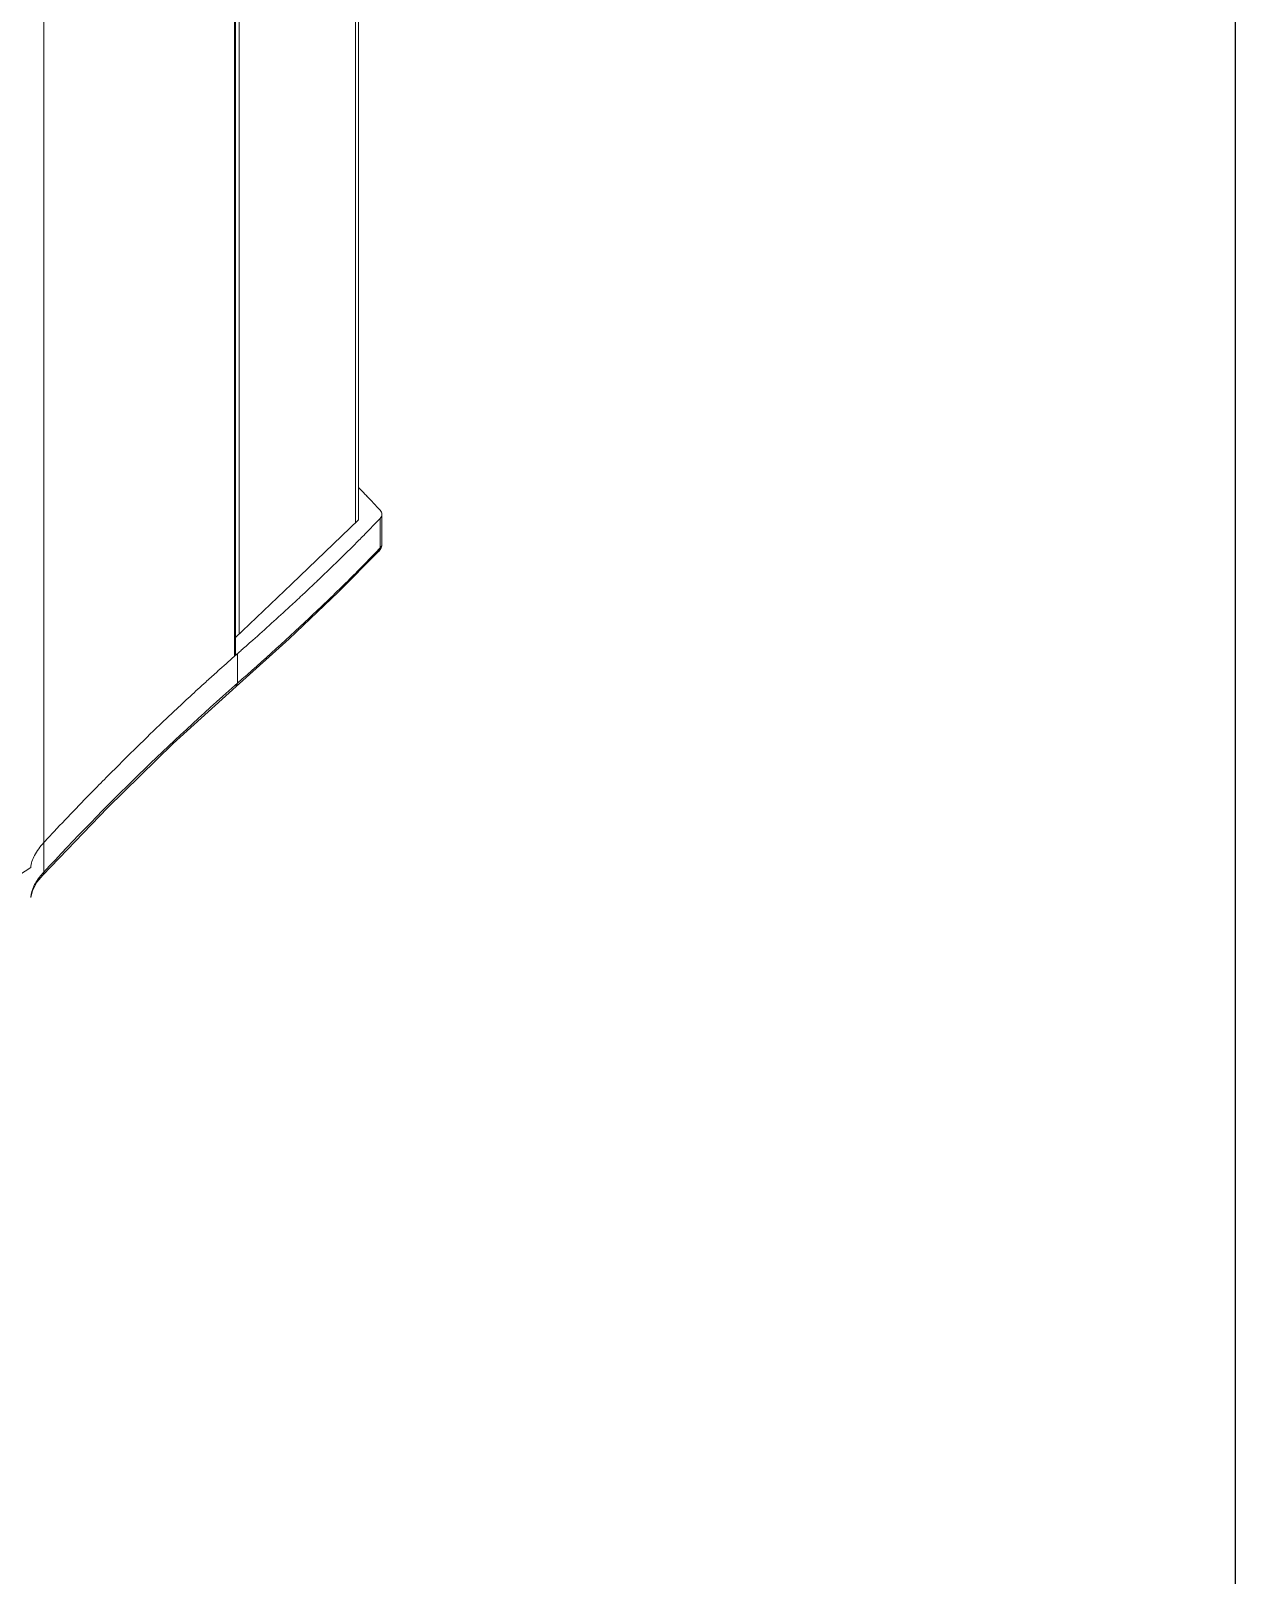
# Model space of a CAD drawing. Header units: millimetres. Extents: x 1177 to 2365, y 93 to 933.
# Drawn here: x 2238.3 to 2365.3, y 426.7 to 589.5 of the extents above; entities that cross this region are included whole.
import ezdxf

# ---------------------------------------------------------------- set-up
doc = ezdxf.new("R2010")
doc.units = ezdxf.units.MM
doc.header["$LTSCALE"] = 0.1
doc.layers.get('0').update_dxf_attribs({"lineweight": 13})
doc.layers.add('图框', color=7, linetype='Continuous')

# ---------------------------------------------------------------- blocks, each defined once
blk = doc.blocks.new('A4-H')
at = {"layer": '图框'}
blk.add_lwpolyline([(0, 210.021), (297, 210.021), (297, 0), (0, 0)], close=True, dxfattribs=at)

msp = doc.modelspace()

# ---------------------------------------------------------------- linework, layer by layer
for p, q in [((2272.51, 772.48), (2272.51, 537.63)), ((2272.83, 772.8), (2272.83, 537.94)), ((2259.86, 523.8), (2259.86, 760.66)), ((2260.25, 525.93), (2260.24, 761)), ((2259.74, 760.55), (2259.74, 523.56)), ((2239.64, 500.8), (2239.64, 740.91)), ((2273.5, 540.68), (2273.69, 540.48)), ((2272.83, 537.94), (2265.75, 531.18)), ((2275.1, 538.1), (2275.1, 534.99)), ((2275.29, 538.53), (2275.29, 535.42)), ((2275.1, 534.99), (2274.88, 534.77)), ((2275.1, 534.99), (2274.89, 534.76)), ((2274.98, 534.66), (2274.98, 534.66)), ((2265.75, 531.18), (2259.86, 525.56)), ((2268.79, 531.81), (2268.56, 531.58)), ((2267.24, 530.33), (2266.88, 530)), ((2261.67, 525.26), (2261.47, 525.08)), ((2260.46, 524.19), (2259.71, 523.53)), ((2260.05, 523.83), (2260.05, 520.72)), ((2258, 522.01), (2257.8, 521.83)), ((2260.05, 520.72), (2259.8, 520.5)), ((2260.05, 520.72), (2259.81, 520.5)), ((2259.92, 520.38), (2259.92, 520.38)), ((2239.52, 500.48), (2239.52, 500.48))]:
    msp.add_line(p, q)
for points in [[(2259.92, 520.38), (2265.53, 525.42), (2270.69, 530.31), (2274.98, 534.66)], [(2239.52, 500.48), (2246.35, 507.59), (2253.28, 514.35), (2259.92, 520.38)], [(2238.27, 498.14), (2238.43, 498.84), (2238.91, 499.73), (2239.52, 500.48)]]:
    msp.add_lwpolyline(points)
for centre, radius, start, end in [((2227.41, 497.38), 63.24, 43.2068, 44.087), ((2134.38, 409.43), 191.26, 42.629, 43.2516), ((2167.3, 640.62), 148.77, 315.8286, 316.4372), ((2151.92, 655.59), 170.23, 315.2736, 315.5166), ((2157.88, 649.75), 161.88, 315.5148, 315.8357), ((2274.19, 535.42), 1.1, 316.4454, 0), ((2274.7, 534.93), 0.386, 316.5071, 320.6635), ((2119.67, 688.15), 216.05, 313.6451, 314.333), ((2102.17, 706.46), 241.38, 313.142, 313.5743), ((2045.55, 768.44), 325.33, 311.3442, 311.581), ((2421.57, 339.67), 244.96, 131.3567, 131.893), ((2443.77, 315.52), 277.77, 133.6805, 134.0634), ((2440.77, 318.66), 273.42, 133.2499, 133.6812), ((2448.95, 310.18), 285.2, 134.0651, 135.1899), ((2461.93, 297.36), 303.45, 136.8773, 137.1024), ((2245.54, 495.31), 8.07, 137.0943, 139.4216)]:
    msp.add_arc(centre, radius, start, end)
for points, knots in [([(2275.29, 538.53), (2275.29, 538.46), (2275.25, 538.29), (2275.16, 538.16), (2275.1, 538.1)], [0, 0, 0, 0, 0.4818, 1, 1, 1, 1]), ([(2275.11, 538.96), (2275.16, 538.9), (2275.25, 538.77), (2275.29, 538.61), (2275.29, 538.53)], [0, 0, 0, 0, 0.517496, 1, 1, 1, 1]), ([(2274.89, 534.76), (2273.83, 533.66), (2271.61, 531.4), (2266.71, 526.67), (2262.78, 523.12), (2260.05, 520.72)], [0, 0, 0, 0, 0.223408, 0.46563, 1, 1, 1, 1]), ([(2272.86, 535.8), (2272.68, 535.62), (2271.95, 534.88), (2271.22, 534.15), (2270.66, 533.61)], [0, 0, 0, 0, 0.245009, 1, 1, 1, 1]), ([(2275.1, 534.99), (2275.1, 534.93), (2275.09, 534.82), (2275.04, 534.73), (2275, 534.69)], [0, 0, 0, 0, 0.508904, 1, 1, 1, 1]), ([(2275.1, 534.99), (2275.16, 535.05), (2275.25, 535.18), (2275.29, 535.34), (2275.29, 535.42)], [0, 0, 0, 0, 0.518117, 1, 1, 1, 1]), ([(2266.88, 530), (2266.46, 529.61), (2264.74, 528.02), (2263, 526.44), (2261.67, 525.26)], [0, 0, 0, 0, 0.242864, 1, 1, 1, 1]), ([(2259.74, 523.56), (2259.76, 523.57), (2259.82, 523.64), (2259.86, 523.73), (2259.86, 523.8)], [0, 0, 0, 0, 0.270717, 1, 1, 1, 1]), ([(2257.8, 521.83), (2257.43, 521.5), (2255.97, 520.18), (2254.52, 518.83), (2253.43, 517.81)], [0, 0, 0, 0, 0.247395, 1, 1, 1, 1]), ([(2259.8, 520.5), (2256.34, 517.45), (2249.45, 511.05), (2242.89, 504.31), (2239.64, 500.8)], [0, 0, 0, 0, 0.490729, 1, 1, 1, 1]), ([(2260.05, 520.72), (2260.05, 520.65), (2260.03, 520.53), (2259.96, 520.42), (2259.92, 520.38)], [0, 0, 0, 0, 0.517509, 1, 1, 1, 1]), ([(2246.61, 511.18), (2246.09, 510.65), (2244.02, 508.55), (2241.97, 506.41), (2240.45, 504.79)], [0, 0, 0, 0, 0.249276, 1, 1, 1, 1]), ([(2238.27, 501.27), (2238.29, 501.72), (2238.64, 502.7), (2239.26, 503.5), (2239.64, 503.91)], [0, 0, 0, 0, 0.442653, 1, 1, 1, 1]), ([(2198.61, 478.72), (2205.36, 482.1), (2218.78, 489.29), (2231.82, 497.14), (2238.27, 501.27)], [0, 0, 0, 0, 0.496283, 1, 1, 1, 1]), ([(2239.42, 500.56), (2239.25, 500.36), (2238.94, 499.96), (2238.49, 499.19), (2238.29, 498.56), (2238.27, 498.16)], [0, 0, 0, 0, 0.290524, 0.554591, 1, 1, 1, 1]), ([(2239.64, 500.8), (2239.64, 500.74), (2239.62, 500.63), (2239.56, 500.52), (2239.52, 500.48)], [0, 0, 0, 0, 0.507888, 1, 1, 1, 1])]:
    msp.add_open_spline(points, degree=3, knots=knots)

# ---------------------------------------------------------------- block references
at = {"layer": '图框', "xscale": 3.9993651, "yscale": 3.9993651, "zscale": 3.9993651}
msp.add_blockref('A4-H', (1177.46, 93.43), dxfattribs=at)

doc.saveas('drawing.dxf')
